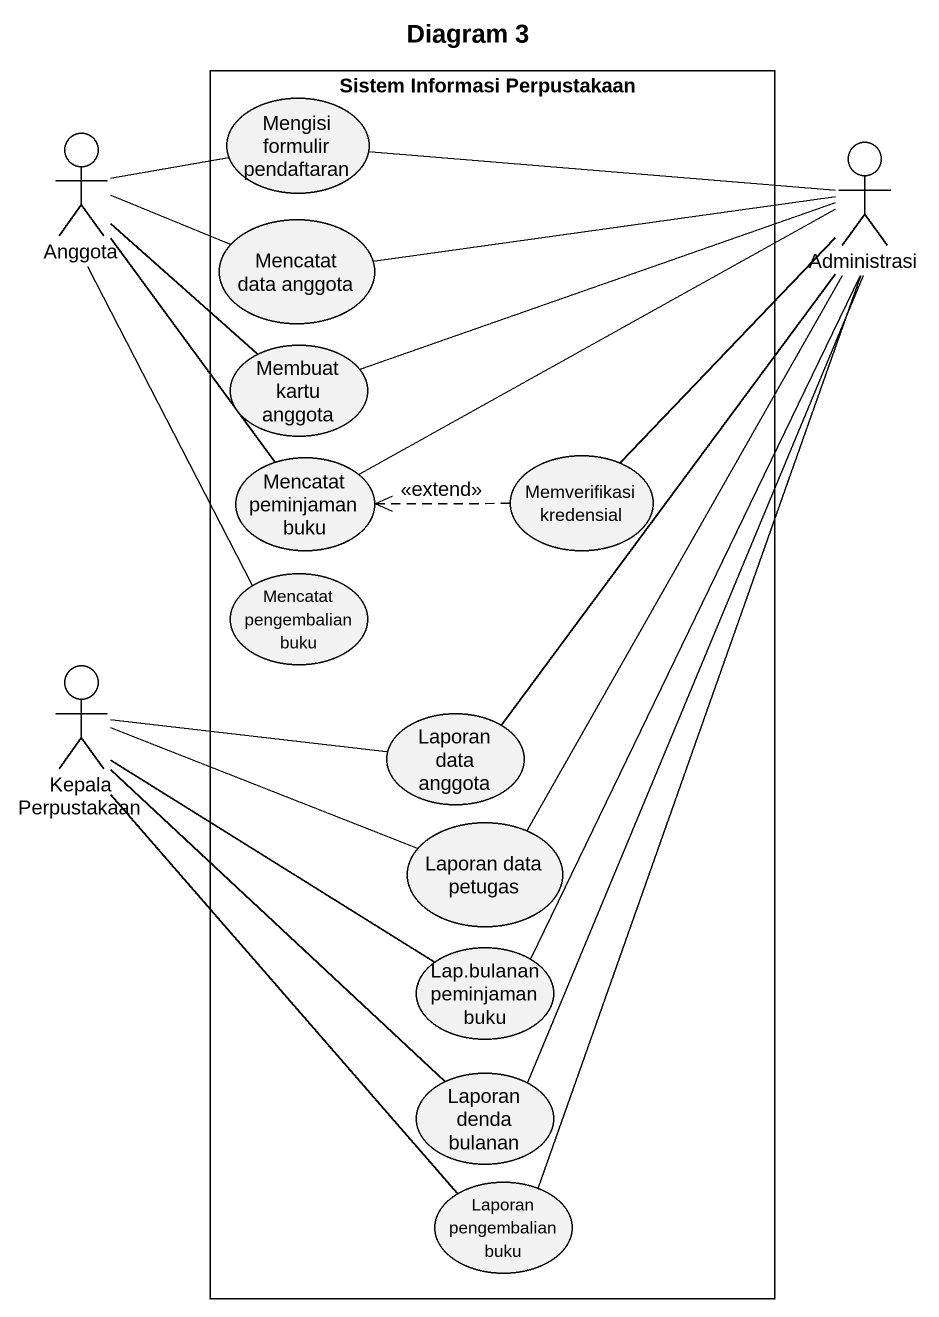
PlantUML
@startuml
title Diagram 3
rectangle "Sistem Informasi Perpustakaan" as Sistem_Informasi {
  usecase "Mengisi formulir pendaftaran" as Mengisi_formulir_pendaftaran
  usecase "Mencatat data anggota" as Mencatat_data_anggota
  usecase "Membuat kartu anggota" as Membuat_kartu_anggota
  usecase "Mencatat peminjaman buku" as Mencatat_peminjaman_buku
  usecase "Memverifikasi kredensial" as Memverifikasi_kredensial
  usecase "Mencatat pengembalian buku" as Mencatat_pengembalian_buku
  usecase "Laporan data anggota" as Laporan_data_anggota
  usecase "Laporan data petugas" as Laporan_data_petugas
  usecase "Lap.bulanan peminjaman buku" as Lap_bulanan_peminjaman_buku
  usecase "Laporan denda bulanan" as Laporan_denda_bulanan
  usecase "Laporan pengembalian buku" as Laporan_pengembalian_buku
}
actor Anggota
actor Administrasi
actor "Kepala Perpustakaan" as Kepala_Perpustakaan
Anggota -right- Mengisi_formulir_pendaftaran
Anggota -right- Mencatat_data_anggota
Anggota -- Membuat_kartu_anggota
Anggota -- Mencatat_peminjaman_buku
Anggota -- Mencatat_pengembalian_buku
Administrasi -left- Mengisi_formulir_pendaftaran
Administrasi -left- Mencatat_data_anggota
Administrasi -left- Membuat_kartu_anggota
Administrasi -left- Mencatat_peminjaman_buku
Administrasi -- Memverifikasi_kredensial
Administrasi -- Laporan_data_anggota
Administrasi -- Laporan_data_petugas
Administrasi -- Lap_bulanan_peminjaman_buku
Administrasi -- Laporan_denda_bulanan
Administrasi -- Laporan_pengembalian_buku
Memverifikasi_kredensial .left.> Mencatat_peminjaman_buku : <<extend>>
Kepala_Perpustakaan -right- Laporan_data_anggota
Kepala_Perpustakaan -right- Laporan_data_petugas
Kepala_Perpustakaan -- Lap_bulanan_peminjaman_buku
Kepala_Perpustakaan -- Laporan_denda_bulanan
Kepala_Perpustakaan -- Laporan_pengembalian_buku
@enduml
